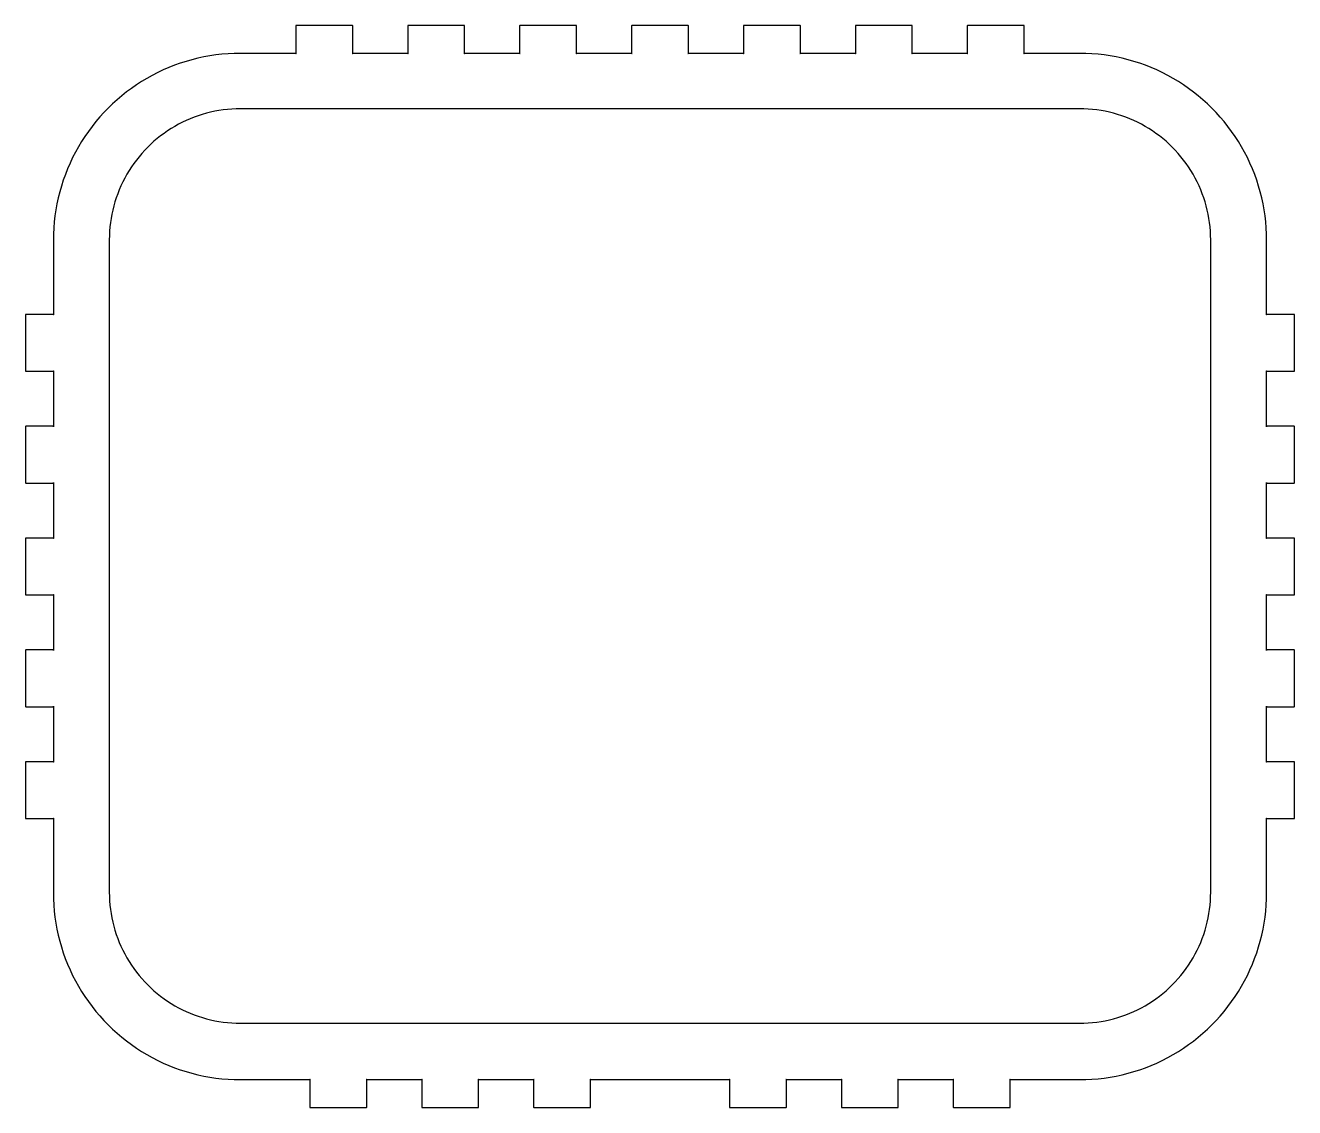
# Model space of a CAD drawing. Extents: x 1 to 445, y -9778 to -9574.
# Drawn here: x 138.3 to 274.4, y -9767.6 to -9651.5 of the extents above; entities that cross this region are included whole.
import ezdxf

# ---------------------------------------------------------------- set-up
doc = ezdxf.new("R2010")
doc.units = 0
doc.layers.get('0').update_dxf_attribs({"linetype": 'CONTINUOUS'})

msp = doc.modelspace()

# ---------------------------------------------------------------- linework, layer by layer
at = {"color": 7}
for p, q in [((167.34764, -9651.551), (167.34764, -9654.551)), ((173.39844, -9651.5), (167.39844, -9651.5)), ((173.44924, -9654.551), (173.44924, -9651.551)), ((179.34764, -9651.551), (179.34764, -9654.551)), ((185.39844, -9651.5), (179.39844, -9651.5)), ((185.44924, -9654.551), (185.44924, -9651.551)), ((191.34764, -9651.551), (191.34764, -9654.551)), ((197.39844, -9651.5), (191.39844, -9651.5)), ((197.44924, -9654.551), (197.44924, -9651.551)), ((203.34764, -9651.551), (203.34764, -9654.551)), ((209.39844, -9651.5), (203.39844, -9651.5)), ((209.44924, -9654.551), (209.44924, -9651.551)), ((215.34764, -9651.551), (215.34764, -9654.551)), ((221.39844, -9651.5), (215.39844, -9651.5)), ((221.44924, -9654.551), (221.44924, -9651.551)), ((227.34764, -9651.551), (227.34764, -9654.551)), ((233.39844, -9651.5), (227.39844, -9651.5)), ((233.44924, -9654.551), (233.44924, -9651.551)), ((239.34764, -9651.551), (239.34764, -9654.551)), ((245.39844, -9651.5), (239.39844, -9651.5)), ((245.44924, -9654.551), (245.44924, -9651.551)), ((167.39844, -9654.5), (161.39844, -9654.5)), ((179.39844, -9654.5), (173.39844, -9654.5)), ((191.39844, -9654.5), (185.39844, -9654.5)), ((203.39844, -9654.5), (197.39844, -9654.5)), ((215.39844, -9654.5), (209.39844, -9654.5)), ((227.39844, -9654.5), (221.39844, -9654.5)), ((239.39844, -9654.5), (233.39844, -9654.5)), ((251.39844, -9654.5), (245.39844, -9654.5)), ((251.39844, -9660.4492), (161.39844, -9660.4492)), ((141.34766, -9674.5508), (141.34766, -9682.5508)), ((147.34766, -9674.5), (147.34766, -9744.5)), ((265.44922, -9744.5), (265.44922, -9674.5)), ((271.44922, -9682.5508), (271.44922, -9674.5508)), ((138.34766, -9682.5508), (138.34766, -9688.5508)), ((141.39846, -9682.4998), (138.39846, -9682.4998)), ((274.39842, -9682.4998), (271.39842, -9682.4998)), ((274.44922, -9688.5508), (274.44922, -9682.5508)), ((138.39846, -9688.6018), (141.39846, -9688.6018)), ((141.34766, -9688.5508), (141.34766, -9694.5508)), ((271.39842, -9688.6018), (274.39842, -9688.6018)), ((271.44922, -9694.5508), (271.44922, -9688.5508)), ((141.39846, -9694.4998), (138.39846, -9694.4998)), ((274.39842, -9694.4998), (271.39842, -9694.4998)), ((138.34766, -9694.5508), (138.34766, -9700.5508)), ((274.44922, -9700.5508), (274.44922, -9694.5508)), ((138.39846, -9700.6018), (141.39846, -9700.6018)), ((141.34766, -9700.5508), (141.34766, -9706.5508)), ((271.39842, -9700.6018), (274.39842, -9700.6018)), ((271.44922, -9706.5508), (271.44922, -9700.5508)), ((138.34766, -9706.5508), (138.34766, -9712.5508)), ((141.39846, -9706.4998), (138.39846, -9706.4998)), ((274.39842, -9706.4998), (271.39842, -9706.4998)), ((274.44922, -9712.5508), (274.44922, -9706.5508)), ((138.39846, -9712.6018), (141.39846, -9712.6018)), ((141.34766, -9712.5508), (141.34766, -9718.5508)), ((271.39842, -9712.6018), (274.39842, -9712.6018)), ((271.44922, -9718.5508), (271.44922, -9712.5508)), ((138.34766, -9718.5508), (138.34766, -9724.5508)), ((141.39846, -9718.4998), (138.39846, -9718.4998)), ((274.39842, -9718.4998), (271.39842, -9718.4998)), ((274.44922, -9724.5508), (274.44922, -9718.5508)), ((138.39846, -9724.6018), (141.39846, -9724.6018)), ((141.34766, -9724.5508), (141.34766, -9730.5508)), ((271.39842, -9724.6018), (274.39842, -9724.6018)), ((271.44922, -9730.5508), (271.44922, -9724.5508)), ((138.34766, -9730.5508), (138.34766, -9736.5508)), ((141.39846, -9730.4998), (138.39846, -9730.4998)), ((274.39842, -9730.4998), (271.39842, -9730.4998)), ((274.44922, -9736.5508), (274.44922, -9730.5508)), ((138.39846, -9736.6018), (141.39846, -9736.6018)), ((141.34766, -9736.5508), (141.34766, -9744.5508)), ((271.39842, -9736.6018), (274.39842, -9736.6018)), ((271.44922, -9744.5508), (271.44922, -9736.5508)), ((161.39844, -9758.5508), (251.39844, -9758.5508)), ((161.39844, -9764.6016), (168.89844, -9764.6016)), ((168.84764, -9764.5506), (168.84764, -9767.5506)), ((174.89844, -9764.6016), (180.89844, -9764.6016)), ((174.94924, -9767.5506), (174.94924, -9764.5506)), ((180.84764, -9764.5506), (180.84764, -9767.5506)), ((186.89844, -9764.6016), (192.89844, -9764.6016)), ((186.94924, -9767.5506), (186.94924, -9764.5506)), ((192.84764, -9764.5506), (192.84764, -9767.5506)), ((198.89844, -9764.6016), (206.39844, -9764.6016)), ((198.94924, -9767.5506), (198.94924, -9764.5506)), ((206.39844, -9764.6016), (213.89844, -9764.6016)), ((213.84764, -9764.5506), (213.84764, -9767.5506)), ((219.89844, -9764.6016), (225.89844, -9764.6016)), ((219.94924, -9767.5506), (219.94924, -9764.5506)), ((225.84764, -9764.5506), (225.84764, -9767.5506)), ((231.89844, -9764.6016), (237.89844, -9764.6016)), ((231.94924, -9767.5506), (231.94924, -9764.5506)), ((237.84764, -9764.5506), (237.84764, -9767.5506)), ((243.89844, -9764.6016), (251.39844, -9764.6016)), ((243.94924, -9767.5506), (243.94924, -9764.5506)), ((168.89844, -9767.6016), (174.89844, -9767.6016)), ((180.89844, -9767.6016), (186.89844, -9767.6016)), ((192.89844, -9767.6016), (198.89844, -9767.6016)), ((213.89844, -9767.6016), (219.89844, -9767.6016)), ((225.89844, -9767.6016), (231.89844, -9767.6016)), ((237.89844, -9767.6016), (243.89844, -9767.6016))]:
    msp.add_line(p, q, dxfattribs=at)
for points in [[(167.39844, -9651.5), (167.37114, -9651.5), (167.34764, -9651.523), (167.34764, -9651.551)], [(173.44924, -9651.551), (173.44924, -9651.524), (173.42584, -9651.5), (173.39844, -9651.5)], [(179.39844, -9651.5), (179.37114, -9651.5), (179.34764, -9651.523), (179.34764, -9651.551)], [(185.44924, -9651.551), (185.44924, -9651.524), (185.42584, -9651.5), (185.39844, -9651.5)], [(191.39844, -9651.5), (191.37114, -9651.5), (191.34764, -9651.523), (191.34764, -9651.551)], [(197.44924, -9651.551), (197.44924, -9651.524), (197.42584, -9651.5), (197.39844, -9651.5)], [(203.39844, -9651.5), (203.37114, -9651.5), (203.34764, -9651.523), (203.34764, -9651.551)], [(209.44924, -9651.551), (209.44924, -9651.524), (209.42584, -9651.5), (209.39844, -9651.5)], [(215.39844, -9651.5), (215.37114, -9651.5), (215.34764, -9651.523), (215.34764, -9651.551)], [(221.44924, -9651.551), (221.44924, -9651.524), (221.42584, -9651.5), (221.39844, -9651.5)], [(227.39844, -9651.5), (227.37114, -9651.5), (227.34764, -9651.523), (227.34764, -9651.551)], [(233.44924, -9651.551), (233.44924, -9651.524), (233.42584, -9651.5), (233.39844, -9651.5)], [(239.39844, -9651.5), (239.37114, -9651.5), (239.34764, -9651.523), (239.34764, -9651.551)], [(245.44924, -9651.551), (245.44924, -9651.524), (245.42584, -9651.5), (245.39844, -9651.5)], [(161.39844, -9654.5), (157.87891, -9654.5), (154.42187, -9655.4258), (151.375, -9657.1875)], [(167.34764, -9654.551), (167.34764, -9654.524), (167.37104, -9654.5), (167.39844, -9654.5)], [(173.39844, -9654.5), (173.42574, -9654.5), (173.44924, -9654.523), (173.44924, -9654.551)], [(179.34764, -9654.551), (179.34764, -9654.524), (179.37104, -9654.5), (179.39844, -9654.5)], [(185.39844, -9654.5), (185.42574, -9654.5), (185.44924, -9654.523), (185.44924, -9654.551)], [(191.34764, -9654.551), (191.34764, -9654.524), (191.37104, -9654.5), (191.39844, -9654.5)], [(197.39844, -9654.5), (197.42574, -9654.5), (197.44924, -9654.523), (197.44924, -9654.551)], [(203.34764, -9654.551), (203.34764, -9654.524), (203.37104, -9654.5), (203.39844, -9654.5)], [(209.39844, -9654.5), (209.42574, -9654.5), (209.44924, -9654.523), (209.44924, -9654.551)], [(215.34764, -9654.551), (215.34764, -9654.524), (215.37104, -9654.5), (215.39844, -9654.5)], [(221.39844, -9654.5), (221.42574, -9654.5), (221.44924, -9654.523), (221.44924, -9654.551)], [(227.34764, -9654.551), (227.34764, -9654.524), (227.37104, -9654.5), (227.39844, -9654.5)], [(233.39844, -9654.5), (233.42574, -9654.5), (233.44924, -9654.523), (233.44924, -9654.551)], [(239.34764, -9654.551), (239.34764, -9654.524), (239.37104, -9654.5), (239.39844, -9654.5)], [(245.39844, -9654.5), (245.42574, -9654.5), (245.44924, -9654.523), (245.44924, -9654.551)], [(261.42188, -9657.1875), (258.375, -9655.4297), (254.91797, -9654.5), (251.39844, -9654.5)], [(151.375, -9657.1875), (148.32812, -9658.9453), (145.79687, -9661.4766), (144.03516, -9664.5273)], [(268.76172, -9664.5273), (267.00391, -9661.4805), (264.47266, -9658.9492), (261.42188, -9657.1875)], [(161.39844, -9660.4492), (158.93359, -9660.4492), (156.50781, -9661.0977), (154.375, -9662.332)], [(258.42188, -9662.332), (256.28516, -9661.0977), (253.86328, -9660.4492), (251.39844, -9660.4492)], [(154.375, -9662.332), (152.23828, -9663.5664), (150.46484, -9665.3398), (149.23047, -9667.4766)], [(263.56641, -9667.4766), (262.33203, -9665.3398), (260.55859, -9663.5664), (258.42188, -9662.332)], [(144.03516, -9664.5273), (142.27734, -9667.5742), (141.34766, -9671.0313), (141.34766, -9674.5508)], [(271.44922, -9674.5508), (271.44922, -9671.0313), (270.52344, -9667.5742), (268.76172, -9664.5273)], [(149.23047, -9667.4766), (147.99609, -9669.6133), (147.34766, -9672.0352), (147.34766, -9674.5)], [(265.44922, -9674.5), (265.44922, -9672.0352), (264.80078, -9669.6094), (263.56641, -9667.4766)], [(138.39846, -9682.4998), (138.37116, -9682.4998), (138.34766, -9682.5228), (138.34766, -9682.5508)], [(141.34766, -9682.5508), (141.34766, -9682.5238), (141.37106, -9682.4998), (141.39846, -9682.4998)], [(271.39842, -9682.4998), (271.42572, -9682.4998), (271.44922, -9682.5228), (271.44922, -9682.5508)], [(274.44922, -9682.5508), (274.44922, -9682.5238), (274.42582, -9682.4998), (274.39842, -9682.4998)], [(138.34766, -9688.5508), (138.34766, -9688.5778), (138.37106, -9688.6018), (138.39846, -9688.6018)], [(141.39846, -9688.6018), (141.37116, -9688.6018), (141.34766, -9688.5788), (141.34766, -9688.5508)], [(271.44922, -9688.5508), (271.44922, -9688.5778), (271.42582, -9688.6018), (271.39842, -9688.6018)], [(274.39842, -9688.6018), (274.42572, -9688.6018), (274.44922, -9688.5788), (274.44922, -9688.5508)], [(138.39846, -9694.4998), (138.37116, -9694.4998), (138.34766, -9694.5228), (138.34766, -9694.5508)], [(141.34766, -9694.5508), (141.34766, -9694.5238), (141.37106, -9694.4998), (141.39846, -9694.4998)], [(271.39842, -9694.4998), (271.42572, -9694.4998), (271.44922, -9694.5228), (271.44922, -9694.5508)], [(274.44922, -9694.5508), (274.44922, -9694.5238), (274.42582, -9694.4998), (274.39842, -9694.4998)], [(138.34766, -9700.5508), (138.34766, -9700.5778), (138.37106, -9700.6018), (138.39846, -9700.6018)], [(141.39846, -9700.6018), (141.37116, -9700.6018), (141.34766, -9700.5788), (141.34766, -9700.5508)], [(271.44922, -9700.5508), (271.44922, -9700.5778), (271.42582, -9700.6018), (271.39842, -9700.6018)], [(274.39842, -9700.6018), (274.42572, -9700.6018), (274.44922, -9700.5788), (274.44922, -9700.5508)], [(138.39846, -9706.4998), (138.37116, -9706.4998), (138.34766, -9706.5228), (138.34766, -9706.5508)], [(141.34766, -9706.5508), (141.34766, -9706.5238), (141.37106, -9706.4998), (141.39846, -9706.4998)], [(271.39842, -9706.4998), (271.42572, -9706.4998), (271.44922, -9706.5228), (271.44922, -9706.5508)], [(274.44922, -9706.5508), (274.44922, -9706.5238), (274.42582, -9706.4998), (274.39842, -9706.4998)], [(138.34766, -9712.5508), (138.34766, -9712.5778), (138.37106, -9712.6018), (138.39846, -9712.6018)], [(141.39846, -9712.6018), (141.37116, -9712.6018), (141.34766, -9712.5788), (141.34766, -9712.5508)], [(271.44922, -9712.5508), (271.44922, -9712.5778), (271.42582, -9712.6018), (271.39842, -9712.6018)], [(274.39842, -9712.6018), (274.42572, -9712.6018), (274.44922, -9712.5788), (274.44922, -9712.5508)], [(138.39846, -9718.4998), (138.37116, -9718.4998), (138.34766, -9718.5228), (138.34766, -9718.5508)], [(141.34766, -9718.5508), (141.34766, -9718.5238), (141.37106, -9718.4998), (141.39846, -9718.4998)], [(271.39842, -9718.4998), (271.42572, -9718.4998), (271.44922, -9718.5228), (271.44922, -9718.5508)], [(274.44922, -9718.5508), (274.44922, -9718.5238), (274.42582, -9718.4998), (274.39842, -9718.4998)], [(138.34766, -9724.5508), (138.34766, -9724.5778), (138.37106, -9724.6018), (138.39846, -9724.6018)], [(141.39846, -9724.6018), (141.37116, -9724.6018), (141.34766, -9724.5788), (141.34766, -9724.5508)], [(271.44922, -9724.5508), (271.44922, -9724.5778), (271.42582, -9724.6018), (271.39842, -9724.6018)], [(274.39842, -9724.6018), (274.42572, -9724.6018), (274.44922, -9724.5788), (274.44922, -9724.5508)], [(138.39846, -9730.4998), (138.37116, -9730.4998), (138.34766, -9730.5228), (138.34766, -9730.5508)], [(141.34766, -9730.5508), (141.34766, -9730.5238), (141.37106, -9730.4998), (141.39846, -9730.4998)], [(271.39842, -9730.4998), (271.42572, -9730.4998), (271.44922, -9730.5228), (271.44922, -9730.5508)], [(274.44922, -9730.5508), (274.44922, -9730.5238), (274.42582, -9730.4998), (274.39842, -9730.4998)], [(138.34766, -9736.5508), (138.34766, -9736.5778), (138.37106, -9736.6018), (138.39846, -9736.6018)], [(141.39846, -9736.6018), (141.37116, -9736.6018), (141.34766, -9736.5788), (141.34766, -9736.5508)], [(271.44922, -9736.5508), (271.44922, -9736.5778), (271.42582, -9736.6018), (271.39842, -9736.6018)], [(274.39842, -9736.6018), (274.42572, -9736.6018), (274.44922, -9736.5788), (274.44922, -9736.5508)], [(141.34766, -9744.5508), (141.34766, -9748.0703), (142.27344, -9751.5273), (144.03516, -9754.5742)], [(147.34766, -9744.5), (147.34766, -9746.9648), (147.99609, -9749.3906), (149.23047, -9751.5234)], [(263.56641, -9751.5234), (264.80078, -9749.3867), (265.44922, -9746.9648), (265.44922, -9744.5)], [(268.76172, -9754.5742), (270.51953, -9751.5273), (271.44922, -9748.0703), (271.44922, -9744.5508)], [(149.23047, -9751.5234), (150.46484, -9753.6602), (152.23828, -9755.4336), (154.375, -9756.668)], [(258.42188, -9756.668), (260.55859, -9755.4336), (262.33203, -9753.6602), (263.56641, -9751.5234)], [(144.03516, -9754.5742), (145.79297, -9757.6211), (148.32422, -9760.1523), (151.375, -9761.9141)], [(261.42188, -9761.9141), (264.46875, -9760.1563), (267, -9757.625), (268.76172, -9754.5742)], [(154.375, -9756.668), (156.51172, -9757.9023), (158.93359, -9758.5508), (161.39844, -9758.5508)], [(251.39844, -9758.5508), (253.86328, -9758.5508), (256.28906, -9757.9023), (258.42188, -9756.668)], [(151.375, -9761.9141), (154.42187, -9763.6719), (157.87891, -9764.6016), (161.39844, -9764.6016)], [(251.39844, -9764.6016), (254.91797, -9764.6016), (258.375, -9763.6758), (261.42188, -9761.9141)], [(168.89844, -9764.6016), (168.87114, -9764.6016), (168.84764, -9764.5786), (168.84764, -9764.5506)], [(174.94924, -9764.5506), (174.94924, -9764.5776), (174.92584, -9764.6016), (174.89844, -9764.6016)], [(180.89844, -9764.6016), (180.87114, -9764.6016), (180.84764, -9764.5786), (180.84764, -9764.5506)], [(186.94924, -9764.5506), (186.94924, -9764.5776), (186.92584, -9764.6016), (186.89844, -9764.6016)], [(192.89844, -9764.6016), (192.87114, -9764.6016), (192.84764, -9764.5786), (192.84764, -9764.5506)], [(198.94924, -9764.5506), (198.94924, -9764.5776), (198.92584, -9764.6016), (198.89844, -9764.6016)], [(213.89844, -9764.6016), (213.87114, -9764.6016), (213.84764, -9764.5786), (213.84764, -9764.5506)], [(219.94924, -9764.5506), (219.94924, -9764.5776), (219.92584, -9764.6016), (219.89844, -9764.6016)], [(225.89844, -9764.6016), (225.87114, -9764.6016), (225.84764, -9764.5786), (225.84764, -9764.5506)], [(231.94924, -9764.5506), (231.94924, -9764.5776), (231.92584, -9764.6016), (231.89844, -9764.6016)], [(237.89844, -9764.6016), (237.87114, -9764.6016), (237.84764, -9764.5786), (237.84764, -9764.5506)], [(243.94924, -9764.5506), (243.94924, -9764.5776), (243.92584, -9764.6016), (243.89844, -9764.6016)], [(168.84764, -9767.5506), (168.84764, -9767.5776), (168.87104, -9767.6016), (168.89844, -9767.6016)], [(174.89844, -9767.6016), (174.92574, -9767.6016), (174.94924, -9767.5786), (174.94924, -9767.5506)], [(180.84764, -9767.5506), (180.84764, -9767.5776), (180.87104, -9767.6016), (180.89844, -9767.6016)], [(186.89844, -9767.6016), (186.92574, -9767.6016), (186.94924, -9767.5786), (186.94924, -9767.5506)], [(192.84764, -9767.5506), (192.84764, -9767.5776), (192.87104, -9767.6016), (192.89844, -9767.6016)], [(198.89844, -9767.6016), (198.92574, -9767.6016), (198.94924, -9767.5786), (198.94924, -9767.5506)], [(213.84764, -9767.5506), (213.84764, -9767.5776), (213.87104, -9767.6016), (213.89844, -9767.6016)], [(219.89844, -9767.6016), (219.92574, -9767.6016), (219.94924, -9767.5786), (219.94924, -9767.5506)], [(225.84764, -9767.5506), (225.84764, -9767.5776), (225.87104, -9767.6016), (225.89844, -9767.6016)], [(231.89844, -9767.6016), (231.92574, -9767.6016), (231.94924, -9767.5786), (231.94924, -9767.5506)], [(237.84764, -9767.5506), (237.84764, -9767.5776), (237.87104, -9767.6016), (237.89844, -9767.6016)], [(243.89844, -9767.6016), (243.92574, -9767.6016), (243.94924, -9767.5786), (243.94924, -9767.5506)]]:
    msp.add_open_spline(points, degree=3, dxfattribs=at)

doc.saveas('drawing.dxf')
